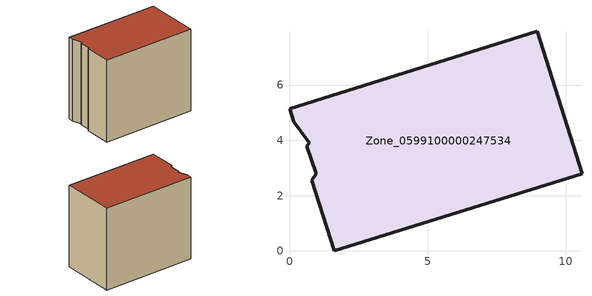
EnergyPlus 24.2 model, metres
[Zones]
Zone_0599100000247534
 floor ground (C_G): 1.61,0 0.81,2.56 0.97,2.78 0.63,3.79 0.71,3.91 0.15,4.68 0,5.15 8.97,7.95 10.58,2.79 z0
 wall outside (C_F): 1.61,0 10.58,2.79 8.97,7.95 0,5.15 0.15,4.68 0.71,3.91 0.63,3.79 0.97,2.78 0.81,2.56 1.61,0 z0:8.18
 roof outside (C_R): 0.81,2.56 1.61,0 10.58,2.79 8.97,7.95 0,5.15 0.15,4.68 0.71,3.91 0.63,3.79 0.97,2.78 z8.18
[BUILDING]
Pand.0599100000247534: North Axis=0; Terrain=City; Loads Convergence Tolerance Value=0.04; Temperature Convergence Tolerance Value=0.4; Solar Distribution=FullExterior; Maximum Number of Warmup Days=25; Minimum Number of Warmup Days=1
[Site:Location]
Rotterdam.The.Hague.AP_ZH_NLD Design_Conditions: Latitude=51.96; Longitude=4.45; Time Zone=1; Elevation=-4.5
[SITE:GROUNDTEMPERATURE:BUILDINGSURFACE]
18, 18, 18, 18, 18, 18, 18, 18, 18, 18, 18, 18
[MATERIAL] Thermal Absorptance=0.9; Solar Absorptance=0.7; Visible Absorptance=0.7
Name | Roughness | Thickness | Conductivity | Density | Specific Heat
G.TI.1975-1991 | MediumSmooth | 0.15 | 0.288461 | 540 | 1210
F.TI.1975-1991 | Rough | 0.3 | 0.230769 | 1920 | 840
R.TI.1975-1991 | MediumRough | 0.2 | 0.153846 | 1500 | 1000
[CONSTRUCTION]
C_G: G.TI.1975-1991
C_F: F.TI.1975-1991
C_R: R.TI.1975-1991
[ZONE]
Zone_0599100000247534: Type=1; Multiplier=1; Ceiling Height=Autocalculate; Volume=Autocalculate; Floor Area=autocalculate; Part of Total Floor Area=Yes
[ZONEINFILTRATION:DESIGNFLOWRATE]
Infil_Zone_0599100000247534: Zone or ZoneList or Space or SpaceList=Zone_0599100000247534; Schedule=AlwaysOn; Design Flow Rate Calculation Method=Flow/Area; Flow Rate per Floor Area=0.003; Constant Term Coefficient=1; Temperature Term Coefficient=0; Velocity Term Coefficient=0; Velocity Squared Term Coefficient=0
[HVACTEMPLATE:ZONE:IDEALLOADSAIRSYSTEM]
Zone_0599100000247534: Maximum Heating Supply Air Temperature=50; Minimum Cooling Supply Air Temperature=13; Maximum Heating Supply Air Humidity Ratio=0.0156; Minimum Cooling Supply Air Humidity Ratio=0.0077; Heating Limit=NoLimit; Cooling Limit=NoLimit; Dehumidification Control Type=ConstantSensibleHeatRatio; Cooling Sensible Heat Ratio=0.7; Dehumidification Setpoint=60; Humidification Control Type=None; Humidification Setpoint=30; Outdoor Air Method=None; Outdoor Air Flow Rate per Person=0.00944; Outdoor Air Flow Rate per Zone Floor Area=0; Outdoor Air Flow Rate per Zone=0; Demand Controlled Ventilation Type=None; Outdoor Air Economizer Type=NoEconomizer; Heat Recovery Type=None; Sensible Heat Recovery Effectiveness=0.7; Latent Heat Recovery Effectiveness=0.65
[ZONECONTROL:THERMOSTAT]
ThermostatControl_Zone_0599100000247534: Zone or ZoneList=Zone_0599100000247534; Control Type Schedule=DualSetpointControlType; Control 1=Thermostat_Zone_0599100000247534; Temperature Difference Between Cutout And Setpoint=0
[THERMOSTATSETPOINT:DUALSETPOINT]
Thermostat_Zone_0599100000247534: Heating Setpoint Temperature Schedule=HeatingSetpoint_Zone_0599100000247534; Cooling Setpoint Temperature Schedule=CoolingSetpoint_Zone_0599100000247534
[SCHEDULE:COMPACT]
HeatingSetpoint_Zone_0599100000247534: Through: 12/31, For: AllDays, Until: 24:00, 21
CoolingSetpoint_Zone_0599100000247534: Through: 12/31, For: AllDays, Until: 24:00, 24
DualSetpointControlType: Through: 12/31, For: AllDays, Until: 24:00, 4
AlwaysOn: Through: 12/31, For: AllDays, Until: 24:00, 1
